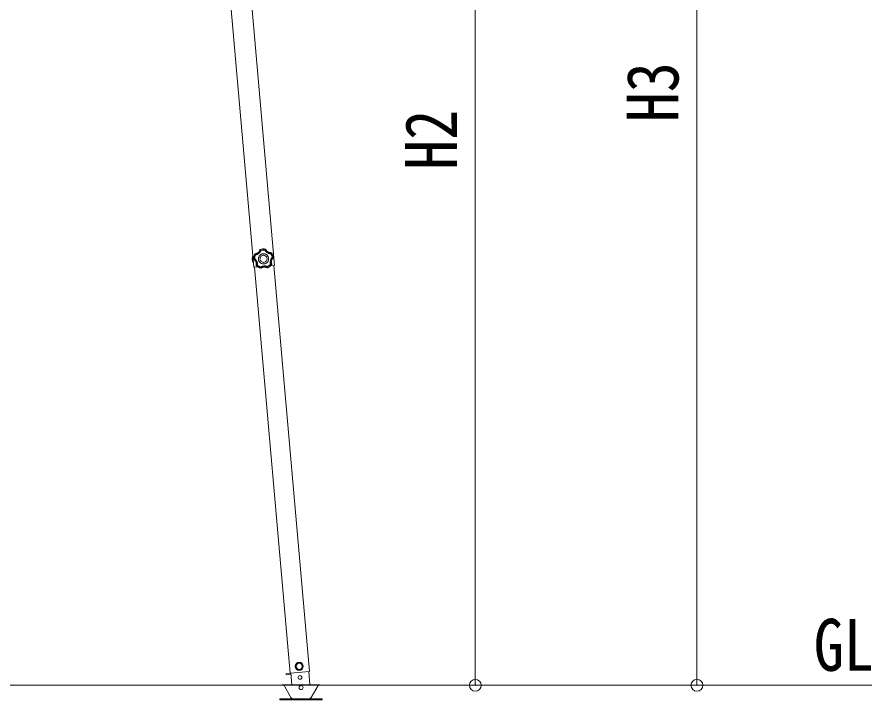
# Model space of a CAD drawing. Units: millimetres at full size; details may follow other scales. Extents: x -6988 to 7066, y -4877 to 4823.
# Drawn here: x -2873 to -1063, y -1339 to 106 of the extents above; entities that cross this region are included whole.
import ezdxf
from ezdxf.enums import TextEntityAlignment as Align

# ---------------------------------------------------------------- set-up
doc = ezdxf.new("R2010")
doc.units = ezdxf.units.MM
doc.header["$LTSCALE"] = 25
doc.header["$PDMODE"] = 32
doc.header["$PDSIZE"] = 25
for name, color, linetype, lineweight in [('0-0_0', 7, 'Continuous', 9), ('0-A_寸法', 6, 'Continuous', 9), ('1-2_GLASS_SEAL', 7, 'Continuous', 9)]:
    doc.layers.add(name, color=color, linetype=linetype, lineweight=lineweight)
doc.styles.add('ＭＳ ゴシック', font='')
doc.styles.get('ＭＳ ゴシック').set_extended_font_data('MS Gothic')

msp = doc.modelspace()

# ---------------------------------------------------------------- linework, layer by layer
at = {"layer": '0-0_0'}
msp.add_line((-4942.03, -1308.16), (-1063.22, -1308.16), dxfattribs=at)
at = {"layer": '0-A_寸法'}
for p, q in [((-1433.68, -1308.11), (-1433.68, 1501.39)), ((-1902.69, 1300.09), (-1902.69, -1308.11)), ((-1902.69, -1308.11), (-2385.97, -1308.11)), ((-1433.68, -1308.11), (-1902.69, -1308.11))]:
    msp.add_line(p, q, dxfattribs=at)
for p in [(-1902.69, -1308.11), (-1433.68, -1308.11)]:
    msp.add_point(p, dxfattribs=at)
at = {"layer": '1-2_GLASS_SEAL', "color": 4}
for p, q in [((-2371.55, -423.23), (-2519.75, 1270.68)), ((-2327.72, -419.4), (-2475.92, 1274.51)), ((-2363.19, -422.5), (-2371.55, -423.23)), ((-2294.85, -1282.71), (-2370.06, -423.1)), ((-2327.72, -419.4), (-2336.09, -420.13)), ((-2254.01, -1279.14), (-2329.22, -419.53)), ((-2254.01, -1279.13), (-2294.85, -1282.7)), ((-2254.01, -1279.14), (-2294.85, -1282.71))]:
    msp.add_line(p, q, dxfattribs=at)
at = {"layer": '1-2_GLASS_SEAL'}
for p, q in [((-2368.96, -394.83), (-2369.34, -395.08)), ((-2368.96, -394.83), (-2369.34, -395.08)), ((-2369.07, -395.36), (-2369.34, -395.08)), ((-2368.69, -395.11), (-2369.07, -395.36)), ((-2368.69, -395.11), (-2369.07, -395.36)), ((-2368.96, -394.83), (-2368.69, -395.11)), ((-2357.99, -385.56), (-2358.3, -385.89)), ((-2357.99, -385.56), (-2358.3, -385.89)), ((-2358.07, -386.2), (-2358.3, -385.89)), ((-2357.75, -385.87), (-2358.07, -386.2)), ((-2357.75, -385.87), (-2358.07, -386.2)), ((-2357.99, -385.56), (-2357.75, -385.87)), ((-2347.09, -385.12), (-2346.9, -384.78)), ((-2346.73, -385.41), (-2347.09, -385.12)), ((-2346.73, -385.4), (-2347.09, -385.12)), ((-2346.54, -385.07), (-2346.9, -384.78)), ((-2346.54, -385.06), (-2346.9, -384.78)), ((-2346.54, -385.07), (-2346.73, -385.4)), ((-2334.97, -392.75), (-2334.75, -392.44)), ((-2334.56, -392.95), (-2334.97, -392.75)), ((-2334.56, -392.95), (-2334.97, -392.75)), ((-2334.34, -392.63), (-2334.75, -392.44)), ((-2334.34, -392.63), (-2334.75, -392.44)), ((-2334.34, -392.63), (-2334.56, -392.95)), ((-2374.23, -400.87), (-2373.51, -400.81)), ((-2374.23, -400.87), (-2373.66, -407.35)), ((-2373.09, -413.83), (-2373.66, -407.35)), ((-2373.51, -400.81), (-2372.38, -413.76)), ((-2373.09, -413.83), (-2372.38, -413.76)), ((-2372.03, -405.86), (-2371.66, -405.74)), ((-2372.03, -405.86), (-2371.81, -406.26)), ((-2372.03, -405.86), (-2371.81, -406.26)), ((-2371.44, -406.14), (-2371.81, -406.26)), ((-2371.66, -405.74), (-2371.44, -406.14)), ((-2371.66, -405.74), (-2371.44, -406.14)), ((-2330.71, -403.29), (-2330.56, -402.86)), ((-2330.71, -403.29), (-2330.55, -402.86)), ((-2330.33, -403.36), (-2330.71, -403.29)), ((-2330.55, -402.86), (-2330.17, -402.93)), ((-2330.33, -403.36), (-2330.17, -402.93)), ((-2330.33, -403.36), (-2330.17, -402.93)), ((-2366.6, -419.16), (-2366.25, -418.99)), ((-2366.6, -419.16), (-2366.47, -419.6)), ((-2366.6, -419.16), (-2366.48, -419.6)), ((-2366.12, -419.44), (-2366.47, -419.6)), ((-2366.25, -418.99), (-2366.12, -419.44)), ((-2366.25, -418.99), (-2366.12, -419.44)), ((-2357.06, -425.1), (-2356.61, -425.02)), ((-2357.06, -425.1), (-2356.61, -425.02)), ((-2357.05, -425.49), (-2357.06, -425.1)), ((-2357.05, -425.49), (-2356.6, -425.41)), ((-2357.05, -425.49), (-2356.6, -425.41)), ((-2356.61, -425.02), (-2356.6, -425.41)), ((-2342.78, -424.05), (-2342.32, -424.07)), ((-2342.73, -424.43), (-2342.78, -424.05)), ((-2342.78, -424.05), (-2342.32, -424.07)), ((-2342.73, -424.43), (-2342.27, -424.45)), ((-2342.73, -424.44), (-2342.27, -424.46)), ((-2342.32, -424.07), (-2342.27, -424.45)), ((-2334.13, -417.2), (-2334.07, -416.74)), ((-2334.13, -417.2), (-2334.07, -416.74)), ((-2333.76, -417.31), (-2334.13, -417.2)), ((-2334.07, -416.74), (-2333.7, -416.86)), ((-2333.76, -417.31), (-2333.7, -416.86)), ((-2333.76, -417.31), (-2333.7, -416.86)), ((-2303.29, -1283.74), (-2293.43, -1282.88)), ((-2303.29, -1283.74), (-2303.12, -1285.73)), ((-2294.85, -1282.71), (-2254.01, -1279.14)), ((-2293.46, -1282.58), (-2291.31, -1307.09)), ((-2252.97, -1307.09), (-2255.4, -1279.25)), ((-2293.26, -1284.87), (-2303.12, -1285.73)), ((-2231.62, -1307.09), (-2311.62, -1307.09)), ((-2311.61, -1307.09), (-2231.62, -1307.09)), ((-2311.61, -1308.09), (-2311.61, -1307.09)), ((-2311.61, -1308.09), (-2231.62, -1308.09)), ((-2292.92, -1334.09), (-2307.64, -1308.59)), ((-2235.58, -1308.59), (-2250.3, -1334.09)), ((-2231.62, -1308.09), (-2231.62, -1307.09)), ((-2231.62, -1307.09), (-2231.62, -1308.09))]:
    msp.add_line(p, q, dxfattribs=at)
for points in [[(-2369.34, -395.08), (-2370.55, -397.62), (-2371.41, -400.29), (-2371.9, -403.05), (-2372.03, -405.86)], [(-2369.34, -395.08), (-2370.55, -397.62), (-2371.41, -400.29), (-2371.9, -403.05), (-2372.03, -405.86)], [(-2369.07, -395.36), (-2370.23, -397.81), (-2371.05, -400.38), (-2371.53, -403.03), (-2371.66, -405.74)], [(-2369.07, -395.36), (-2369.06, -395.37), (-2369.05, -395.39), (-2369.02, -395.42), (-2368.99, -395.46), (-2368.96, -395.5), (-2368.92, -395.55), (-2368.87, -395.61), (-2368.81, -395.68), (-2368.75, -395.75), (-2368.69, -395.83), (-2368.61, -395.92), (-2368.45, -396.1), (-2368.29, -396.29), (-2368.14, -396.45), (-2368.05, -396.56), (-2367.96, -396.66), (-2367.86, -396.77), (-2367.76, -396.88), (-2367.66, -396.99), (-2369.11, -400.86), (-2369.65, -404.96)], [(-2358.3, -385.89), (-2358.51, -386.53), (-2358.75, -387.15), (-2358.98, -387.69), (-2359.13, -387.99), (-2359.28, -388.29), (-2359.45, -388.58), (-2359.62, -388.88), (-2359.8, -389.16), (-2360.42, -390.05), (-2361.29, -391.05), (-2362.27, -391.97), (-2363.34, -392.78), (-2364.49, -393.46), (-2365.47, -393.92), (-2365.78, -394.05), (-2366.1, -394.17), (-2366.41, -394.28), (-2366.73, -394.38), (-2367.06, -394.47), (-2367.63, -394.61), (-2368.29, -394.74), (-2368.96, -394.83)], [(-2368.69, -395.11), (-2368.03, -395.02), (-2367.38, -394.89), (-2366.81, -394.75), (-2366.49, -394.66), (-2366.17, -394.56), (-2365.86, -394.45), (-2365.55, -394.33), (-2365.24, -394.21), (-2364.74, -393.99), (-2364.16, -393.69), (-2363.59, -393.37), (-2363.28, -393.17), (-2363, -392.99), (-2362.73, -392.8), (-2362.47, -392.6), (-2362.21, -392.4), (-2361.7, -391.97), (-2360.77, -391.04), (-2359.94, -390.01), (-2359.41, -389.21), (-2359.08, -388.64), (-2358.78, -388.05), (-2358.51, -387.45), (-2358.28, -386.83), (-2358.07, -386.2)], [(-2368.69, -395.11), (-2368.68, -395.12), (-2368.67, -395.14), (-2368.66, -395.17), (-2368.64, -395.22), (-2368.61, -395.27), (-2368.58, -395.33), (-2368.54, -395.39), (-2368.51, -395.47), (-2368.46, -395.55), (-2368.42, -395.64), (-2368.36, -395.75), (-2368.25, -395.96), (-2368.12, -396.18), (-2368.02, -396.36), (-2367.95, -396.49), (-2367.88, -396.61), (-2367.81, -396.73), (-2367.74, -396.86), (-2367.66, -396.99)], [(-2358.07, -386.2), (-2358.04, -386.22), (-2357.96, -386.28), (-2357.85, -386.37), (-2357.7, -386.48), (-2357.52, -386.62), (-2357.33, -386.77), (-2357.11, -386.94), (-2356.88, -387.13), (-2356.64, -387.33), (-2356.4, -387.53), (-2356.65, -388.19), (-2356.93, -388.82), (-2357.2, -389.38), (-2357.37, -389.68), (-2357.54, -389.98), (-2357.72, -390.28), (-2357.91, -390.58), (-2358.1, -390.87), (-2358.72, -391.71), (-2359.63, -392.74), (-2360.63, -393.69), (-2360.99, -393.99), (-2361.27, -394.2), (-2361.55, -394.41), (-2361.83, -394.61), (-2362.12, -394.81), (-2362.5, -395.05), (-2363.1, -395.4), (-2363.71, -395.71), (-2364.34, -396), (-2364.98, -396.26), (-2365.63, -396.49), (-2366.3, -396.69), (-2366.98, -396.85), (-2367.66, -396.99)], [(-2340.26, -404.62), (-2340.39, -403.52), (-2340.63, -402.46), (-2340.97, -401.45), (-2341.4, -400.48), (-2341.92, -399.57), (-2342.52, -398.72), (-2343.2, -397.94), (-2343.95, -397.22), (-2344.76, -396.58), (-2345.63, -396.02), (-2346.56, -395.54), (-2347.53, -395.15), (-2348.55, -394.86), (-2349.6, -394.67), (-2350.68, -394.58), (-2351.79, -394.6), (-2352.88, -394.73), (-2353.94, -394.97), (-2354.95, -395.31), (-2355.92, -395.74), (-2356.83, -396.26), (-2357.68, -396.86), (-2358.46, -397.54), (-2359.18, -398.29), (-2359.82, -399.1), (-2360.38, -399.97), (-2360.86, -400.9), (-2361.25, -401.87), (-2361.54, -402.89), (-2361.73, -403.94), (-2361.82, -405.02), (-2361.8, -406.12), (-2361.67, -407.22), (-2361.43, -408.28), (-2361.09, -409.29), (-2360.66, -410.26), (-2360.14, -411.17), (-2359.54, -412.02), (-2358.86, -412.8)], [(-2346.9, -384.78), (-2349.69, -384.41), (-2352.5, -384.42), (-2355.27, -384.8), (-2357.99, -385.55)], [(-2346.9, -384.78), (-2349.69, -384.41), (-2352.5, -384.42), (-2355.27, -384.8), (-2357.99, -385.56)], [(-2347.09, -385.12), (-2349.78, -384.78), (-2352.47, -384.79), (-2355.14, -385.15), (-2357.75, -385.87)], [(-2357.75, -385.87), (-2357.73, -385.9), (-2357.66, -385.97), (-2357.57, -386.08), (-2357.45, -386.22), (-2357.31, -386.4), (-2357.15, -386.59), (-2356.97, -386.81), (-2356.79, -387.04), (-2356.59, -387.28), (-2356.4, -387.53)], [(-2348.2, -386.96), (-2352.33, -386.79), (-2356.4, -387.53)], [(-2347.09, -385.12), (-2347.11, -385.16), (-2347.16, -385.24), (-2347.24, -385.36), (-2347.34, -385.52), (-2347.46, -385.71), (-2347.59, -385.92), (-2347.73, -386.16), (-2347.88, -386.42), (-2348.04, -386.69), (-2348.2, -386.96)], [(-2346.73, -385.41), (-2346.76, -385.44), (-2346.83, -385.5), (-2346.93, -385.6), (-2347.06, -385.74), (-2347.21, -385.9), (-2347.39, -386.08), (-2347.58, -386.28), (-2347.78, -386.5), (-2347.99, -386.72), (-2348.2, -386.96)], [(-2334.97, -392.75), (-2334.99, -392.79), (-2335.02, -392.88), (-2335.07, -393.02), (-2335.13, -393.19), (-2335.2, -393.4), (-2335.29, -393.64), (-2335.39, -393.89), (-2335.49, -394.17), (-2335.61, -394.46), (-2335.73, -394.75), (-2336.43, -394.72), (-2337.13, -394.65), (-2337.83, -394.54), (-2338.52, -394.4), (-2339.2, -394.23), (-2340.2, -393.91), (-2341.48, -393.39), (-2342.71, -392.74), (-2343.24, -392.41), (-2343.53, -392.22), (-2343.82, -392.01), (-2344.1, -391.81), (-2344.38, -391.59), (-2344.71, -391.31), (-2345.23, -390.85), (-2345.73, -390.36), (-2346.21, -389.85), (-2346.66, -389.32), (-2347.09, -388.76), (-2347.49, -388.18), (-2347.86, -387.58), (-2348.2, -386.96)], [(-2346.73, -385.4), (-2346.44, -386), (-2346.12, -386.58), (-2345.77, -387.15), (-2345.38, -387.69), (-2344.97, -388.21), (-2344.54, -388.71), (-2344.08, -389.18), (-2343.6, -389.63), (-2343.27, -389.91), (-2343.01, -390.12), (-2342.75, -390.32), (-2342.48, -390.51), (-2342.2, -390.7), (-2341.83, -390.93), (-2340.67, -391.56), (-2339.46, -392.05), (-2338.51, -392.34), (-2338.19, -392.42), (-2337.86, -392.49), (-2337.54, -392.56), (-2337.21, -392.61), (-2336.88, -392.66), (-2336.3, -392.72), (-2335.64, -392.75), (-2334.97, -392.75)], [(-2334.75, -392.44), (-2335.42, -392.44), (-2336.09, -392.4), (-2336.67, -392.34), (-2337.01, -392.3), (-2337.34, -392.24), (-2337.67, -392.18), (-2338, -392.11), (-2338.32, -392.03), (-2339.36, -391.7), (-2340.59, -391.19), (-2341.76, -390.54), (-2342.86, -389.77), (-2343.86, -388.89), (-2344.6, -388.1), (-2344.82, -387.85), (-2345.03, -387.58), (-2345.23, -387.31), (-2345.43, -387.04), (-2345.62, -386.76), (-2345.93, -386.26), (-2346.25, -385.67), (-2346.54, -385.06)], [(-2334.56, -392.95), (-2334.58, -392.99), (-2334.63, -393.07), (-2334.71, -393.19), (-2334.81, -393.35), (-2334.93, -393.54), (-2335.06, -393.75), (-2335.21, -393.98), (-2335.38, -394.23), (-2335.55, -394.49), (-2335.73, -394.75)], [(-2332.65, -402.38), (-2333.76, -398.39), (-2335.73, -394.75)], [(-2330.56, -402.86), (-2331.06, -400.2), (-2331.9, -397.64), (-2333.08, -395.21), (-2334.56, -392.95)], [(-2330.17, -402.93), (-2330.69, -400.17), (-2331.56, -397.5), (-2332.78, -394.98), (-2334.34, -392.63)], [(-2330.17, -402.93), (-2330.69, -400.17), (-2331.56, -397.5), (-2332.78, -394.98), (-2334.33, -392.63)], [(-2371.81, -406.26), (-2371.26, -406.66), (-2370.74, -407.08), (-2370.3, -407.47), (-2370.06, -407.7), (-2369.83, -407.94), (-2369.6, -408.19), (-2369.37, -408.44), (-2369.16, -408.7), (-2368.51, -409.57), (-2367.82, -410.71), (-2367.25, -411.92), (-2366.81, -413.19), (-2366.52, -414.48), (-2366.38, -415.56), (-2366.36, -415.9), (-2366.34, -416.23), (-2366.34, -416.57), (-2366.34, -416.91), (-2366.35, -417.24), (-2366.4, -417.83), (-2366.48, -418.5), (-2366.6, -419.16)], [(-2371.66, -405.74), (-2371.62, -405.72), (-2371.53, -405.68), (-2371.4, -405.63), (-2371.22, -405.56), (-2371.02, -405.48), (-2370.78, -405.38), (-2370.52, -405.28), (-2370.24, -405.18), (-2369.95, -405.07), (-2369.65, -404.96)], [(-2371.44, -406.14), (-2371.4, -406.12), (-2371.33, -406.06), (-2371.21, -405.98), (-2371.06, -405.88), (-2370.87, -405.75), (-2370.66, -405.61), (-2370.43, -405.46), (-2370.18, -405.3), (-2369.92, -405.13), (-2369.65, -404.96), (-2369.11, -405.4), (-2368.59, -405.87), (-2368.15, -406.3), (-2367.91, -406.55), (-2367.68, -406.81), (-2367.45, -407.07), (-2367.22, -407.34), (-2367.01, -407.61), (-2366.4, -408.46), (-2365.7, -409.64), (-2365.11, -410.89), (-2364.93, -411.32), (-2364.81, -411.65), (-2364.7, -411.98), (-2364.6, -412.31), (-2364.5, -412.65), (-2364.39, -413.09), (-2364.25, -413.77), (-2364.13, -414.44), (-2364.05, -415.13), (-2364.01, -415.82), (-2363.99, -416.51), (-2364.01, -417.21), (-2364.06, -417.9), (-2364.15, -418.6)], [(-2366.25, -418.99), (-2366.13, -418.34), (-2366.05, -417.68), (-2366.01, -417.09), (-2366, -416.76), (-2365.99, -416.43), (-2366, -416.09), (-2366.01, -415.76), (-2366.04, -415.44), (-2366.09, -414.89), (-2366.19, -414.24), (-2366.33, -413.6), (-2366.42, -413.25), (-2366.51, -412.93), (-2366.6, -412.62), (-2366.71, -412.3), (-2366.82, -411.99), (-2367.08, -411.38), (-2367.68, -410.2), (-2368.39, -409.1), (-2368.99, -408.35), (-2369.43, -407.86), (-2369.9, -407.39), (-2370.39, -406.95), (-2370.9, -406.53), (-2371.44, -406.14)], [(-2358.86, -412.8), (-2358.11, -413.52), (-2357.3, -414.16), (-2356.43, -414.72), (-2355.5, -415.2), (-2354.53, -415.59), (-2353.52, -415.88), (-2352.46, -416.07), (-2351.38, -416.16), (-2350.28, -416.14), (-2349.18, -416.01), (-2348.12, -415.77), (-2347.11, -415.43), (-2346.15, -415), (-2345.24, -414.48), (-2344.39, -413.88), (-2343.6, -413.2), (-2342.88, -412.45), (-2342.24, -411.64), (-2341.68, -410.77), (-2341.2, -409.84), (-2340.82, -408.87), (-2340.52, -407.85), (-2340.33, -406.8), (-2340.24, -405.72), (-2340.26, -404.62)], [(-2334.07, -416.74), (-2334.11, -416.74), (-2334.21, -416.74), (-2334.35, -416.74), (-2334.53, -416.73), (-2334.76, -416.73), (-2335.01, -416.72), (-2335.28, -416.7), (-2335.58, -416.69), (-2335.89, -416.67), (-2336.2, -416.64), (-2336.39, -415.96), (-2336.54, -415.28), (-2336.65, -414.58), (-2336.73, -413.88), (-2336.78, -413.18), (-2336.79, -412.13), (-2336.68, -410.75), (-2336.45, -409.38), (-2336.3, -408.78), (-2336.2, -408.44), (-2336.1, -408.1), (-2335.99, -407.77), (-2335.87, -407.44), (-2335.71, -407.04), (-2335.43, -406.4), (-2335.12, -405.77), (-2334.78, -405.16), (-2334.41, -404.57), (-2334.01, -403.99), (-2333.58, -403.43), (-2333.13, -402.89), (-2332.65, -402.38)], [(-2330.71, -403.29), (-2331.19, -403.75), (-2331.64, -404.24), (-2332.07, -404.75), (-2332.47, -405.28), (-2332.84, -405.83), (-2333.18, -406.39), (-2333.49, -406.98), (-2333.76, -407.57), (-2333.93, -407.98), (-2334.05, -408.29), (-2334.16, -408.6), (-2334.26, -408.92), (-2334.35, -409.24), (-2334.46, -409.66), (-2334.69, -410.96), (-2334.79, -412.26), (-2334.77, -413.25), (-2334.75, -413.58), (-2334.72, -413.92), (-2334.68, -414.24), (-2334.63, -414.57), (-2334.57, -414.9), (-2334.45, -415.47), (-2334.27, -416.11), (-2334.07, -416.74)], [(-2333.7, -416.86), (-2333.91, -416.22), (-2334.08, -415.57), (-2334.21, -415), (-2334.27, -414.67), (-2334.32, -414.34), (-2334.36, -414), (-2334.39, -413.67), (-2334.41, -413.33), (-2334.43, -412.25), (-2334.32, -410.92), (-2334.06, -409.6), (-2333.67, -408.32), (-2333.15, -407.1), (-2332.62, -406.15), (-2332.45, -405.86), (-2332.26, -405.58), (-2332.07, -405.3), (-2331.87, -405.03), (-2331.66, -404.77), (-2331.28, -404.32), (-2330.82, -403.83), (-2330.33, -403.36)], [(-2330.56, -402.86), (-2330.6, -402.85), (-2330.69, -402.83), (-2330.83, -402.79), (-2331.01, -402.75), (-2331.23, -402.69), (-2331.47, -402.63), (-2331.74, -402.57), (-2332.03, -402.51), (-2332.34, -402.44), (-2332.65, -402.38)], [(-2330.71, -403.29), (-2330.75, -403.27), (-2330.84, -403.23), (-2330.97, -403.17), (-2331.13, -403.08), (-2331.33, -402.98), (-2331.56, -402.88), (-2331.81, -402.76), (-2332.08, -402.63), (-2332.36, -402.5), (-2332.65, -402.38)], [(-2366.48, -419.6), (-2364.43, -421.54), (-2362.16, -423.18), (-2359.69, -424.5), (-2357.05, -425.49)], [(-2366.47, -419.6), (-2364.43, -421.54), (-2362.16, -423.18), (-2359.69, -424.5), (-2357.05, -425.49)], [(-2366.25, -418.99), (-2366.2, -418.99), (-2366.11, -418.97), (-2365.97, -418.95), (-2365.79, -418.92), (-2365.57, -418.88), (-2365.32, -418.84), (-2365.05, -418.78), (-2364.76, -418.73), (-2364.46, -418.67), (-2364.15, -418.6)], [(-2366.12, -419.44), (-2366.08, -419.42), (-2365.99, -419.38), (-2365.86, -419.33), (-2365.69, -419.26), (-2365.48, -419.18), (-2365.25, -419.08), (-2364.99, -418.97), (-2364.72, -418.85), (-2364.43, -418.73), (-2364.15, -418.6)], [(-2366.12, -419.44), (-2364.15, -421.29), (-2361.96, -422.86), (-2359.59, -424.14), (-2357.06, -425.1)], [(-2364.15, -418.6), (-2360.9, -421.17), (-2357.17, -422.96)], [(-2356.61, -425.02), (-2356.62, -424.98), (-2356.65, -424.89), (-2356.69, -424.75), (-2356.74, -424.57), (-2356.8, -424.36), (-2356.87, -424.12), (-2356.94, -423.85), (-2357.02, -423.56), (-2357.1, -423.26), (-2357.17, -422.96), (-2356.58, -422.57), (-2355.97, -422.22), (-2355.35, -421.89), (-2354.71, -421.6), (-2354.06, -421.34), (-2353.06, -421.01), (-2351.71, -420.68), (-2350.33, -420.48), (-2349.72, -420.44), (-2349.37, -420.42), (-2349.02, -420.42), (-2348.67, -420.42), (-2348.32, -420.43), (-2347.88, -420.46), (-2347.19, -420.52), (-2346.5, -420.63), (-2345.81, -420.76), (-2345.13, -420.93), (-2344.46, -421.13), (-2343.79, -421.37), (-2343.14, -421.63), (-2342.5, -421.93)], [(-2357.06, -425.1), (-2357.06, -425.06), (-2357.07, -424.96), (-2357.08, -424.82), (-2357.09, -424.63), (-2357.11, -424.41), (-2357.12, -424.16), (-2357.14, -423.88), (-2357.15, -423.58), (-2357.16, -423.27), (-2357.17, -422.96)], [(-2342.78, -424.05), (-2343.36, -423.74), (-2343.97, -423.46), (-2344.58, -423.21), (-2345.21, -422.99), (-2345.85, -422.81), (-2346.49, -422.66), (-2347.14, -422.55), (-2347.79, -422.47), (-2348.23, -422.44), (-2348.56, -422.42), (-2348.89, -422.42), (-2349.22, -422.42), (-2349.55, -422.43), (-2349.99, -422.46), (-2351.3, -422.64), (-2352.57, -422.95), (-2353.5, -423.27), (-2353.81, -423.39), (-2354.12, -423.53), (-2354.42, -423.67), (-2354.71, -423.82), (-2355.01, -423.97), (-2355.51, -424.27), (-2356.07, -424.63), (-2356.61, -425.02)], [(-2356.6, -425.41), (-2356.06, -425.01), (-2355.5, -424.64), (-2354.99, -424.35), (-2354.7, -424.19), (-2354.4, -424.04), (-2354.09, -423.9), (-2353.78, -423.76), (-2353.47, -423.64), (-2352.44, -423.29), (-2351.14, -422.98), (-2349.81, -422.82), (-2348.47, -422.8), (-2347.15, -422.92), (-2346.08, -423.12), (-2345.76, -423.2), (-2345.43, -423.29), (-2345.11, -423.39), (-2344.79, -423.49), (-2344.48, -423.61), (-2343.93, -423.83), (-2343.32, -424.12), (-2342.73, -424.44)], [(-2342.78, -424.05), (-2342.77, -424.01), (-2342.76, -423.91), (-2342.73, -423.77), (-2342.71, -423.59), (-2342.68, -423.37), (-2342.64, -423.12), (-2342.61, -422.85), (-2342.57, -422.55), (-2342.54, -422.24), (-2342.5, -421.93)], [(-2342.5, -421.93), (-2339.06, -419.64), (-2336.2, -416.64)], [(-2342.32, -424.07), (-2342.32, -424.03), (-2342.33, -423.93), (-2342.34, -423.79), (-2342.35, -423.6), (-2342.37, -423.38), (-2342.39, -423.13), (-2342.41, -422.85), (-2342.44, -422.55), (-2342.47, -422.25), (-2342.5, -421.93)], [(-2342.32, -424.07), (-2339.95, -422.77), (-2337.77, -421.17), (-2335.82, -419.31), (-2334.13, -417.2)], [(-2342.27, -424.46), (-2339.8, -423.11), (-2337.53, -421.46), (-2335.51, -419.52), (-2333.76, -417.31)], [(-2342.27, -424.45), (-2339.8, -423.11), (-2337.53, -421.46), (-2335.51, -419.52), (-2333.76, -417.31)], [(-2334.13, -417.2), (-2334.17, -417.19), (-2334.27, -417.17), (-2334.41, -417.13), (-2334.59, -417.09), (-2334.8, -417.03), (-2335.05, -416.97), (-2335.31, -416.9), (-2335.6, -416.82), (-2335.9, -416.73), (-2336.2, -416.64)], [(-2231.62, -1308.09), (-2311.62, -1308.09), (-2311.62, -1307.09)]]:
    msp.add_lwpolyline(points, dxfattribs=at)
for points in [[(-2343.55, -404.85), (-2343.8, -403.35), (-2344.34, -401.97), (-2345.12, -400.75), (-2346.11, -399.71), (-2347.28, -398.87), (-2348.6, -398.27), (-2350.04, -397.93), (-2351.56, -397.89), (-2353.05, -398.14), (-2354.43, -398.68), (-2355.65, -399.46), (-2356.69, -400.45), (-2357.53, -401.62), (-2358.13, -402.94), (-2358.47, -404.37), (-2358.52, -405.89), (-2358.26, -407.39), (-2357.72, -408.77), (-2356.95, -409.99), (-2355.95, -411.03), (-2354.78, -411.87), (-2353.46, -412.47), (-2352.03, -412.81), (-2350.51, -412.86), (-2349.01, -412.6), (-2347.64, -412.06), (-2346.41, -411.28), (-2345.37, -410.29), (-2344.53, -409.12), (-2343.93, -407.8), (-2343.59, -406.37)], [(-2276.22, -1260.49), (-2282.37, -1264.79), (-2281.71, -1272.27), (-2274.91, -1275.44), (-2268.76, -1271.14), (-2269.42, -1263.66)], [(-2226.86, -1339.09), (-2226.86, -1337.09), (-2316.86, -1337.09), (-2316.86, -1339.09)]]:
    msp.add_lwpolyline(points, close=True, dxfattribs=at)
for centre, radius in [((-2275.56, -1267.97), 8.5), ((-2275.56, -1267.97), 7.7), ((-2275.56, -1267.97), 6.5), ((-2273.9, -1291.51), 4)]:
    msp.add_circle(centre, radius, dxfattribs=at)
for centre, radius, start, end in [((-2354.82, -405.7), 20, 166.03443, 203.96557), ((-2308.51, -1309.09), 1, 30, 90), ((-2271.61, -1313.09), 4.25, 183.37229, 176.62771), ((-2234.71, -1309.09), 1, 90, 150), ((-2287.72, -1331.09), 6, 210, 270), ((-2255.5, -1331.09), 6, 270, 330)]:
    msp.add_arc(centre, radius, start, end, dxfattribs=at)

# ---------------------------------------------------------------- texts
at = {"layer": '0-0_0', "style": 'ＭＳ ゴシック', "width": 0.85}
msp.add_text('GL', height=110, dxfattribs=at).set_placement((-1186.36, -1310.54), align=Align.BOTTOM_LEFT)
at = {"layer": '0-A_寸法', "color": 7, "style": 'ＭＳ ゴシック', "width": 0.85}
for s, p in [('H3', (-1439.68, -116.36)), ('H2', (-1908.69, -217.01))]:
    msp.add_text(s, height=110, rotation=90, dxfattribs=at).set_placement(p, align=Align.BOTTOM_LEFT)

doc.saveas('drawing.dxf')
